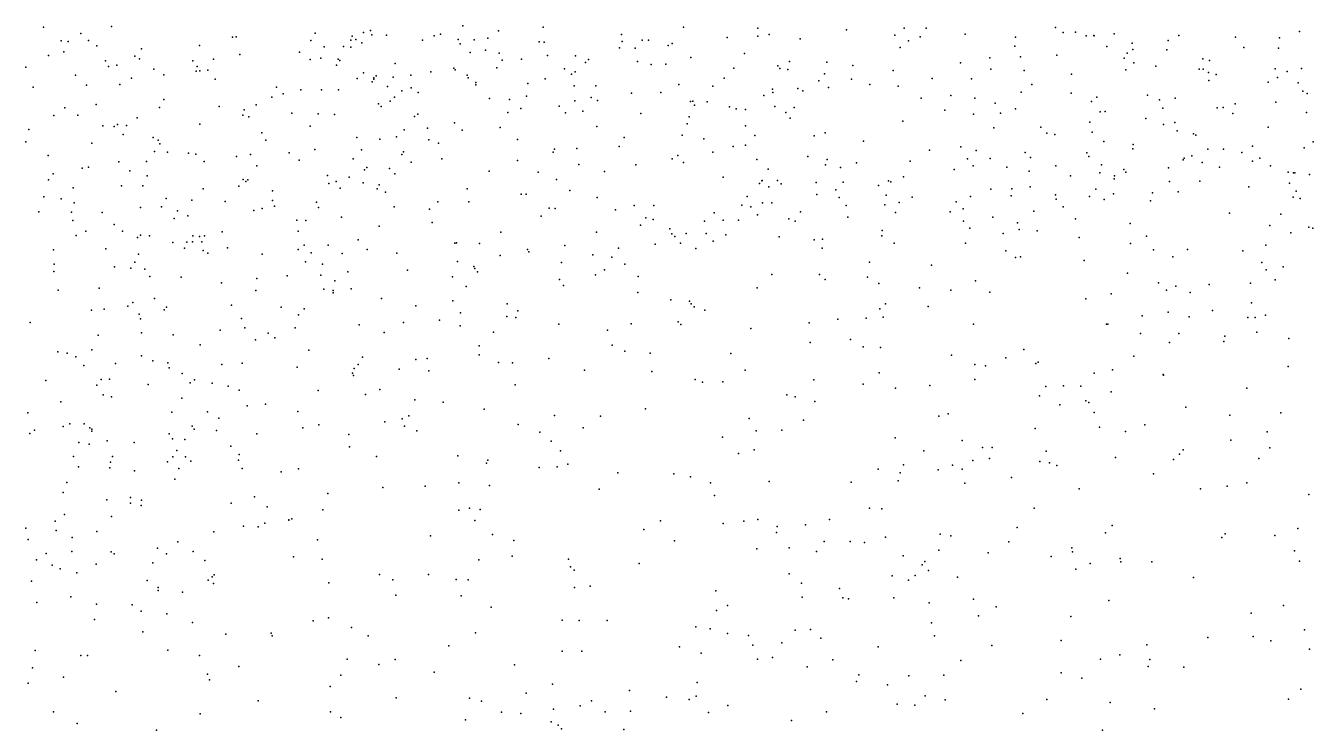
# Model space of a CAD drawing. Header units: metres. Extents: x -25 to 25, y -27.8 to 27.8.
# Drawn here: x -9.482 to -7.935, y 2.558 to 3.405 of the extents above; entities that cross this region are included whole.
import ezdxf

# ---------------------------------------------------------------- set-up
doc = ezdxf.new("R2010")
doc.units = ezdxf.units.M

msp = doc.modelspace()

# ---------------------------------------------------------------- linework, layer by layer
for p in [(-9.4606, 3.4031, 23.7168), (-9.3791, 3.4039, 4.9749), (-8.9568, 3.405, -1.6553), (-8.8606, 3.4034, -13.6619), (-8.6917, 3.4033, 24.1844), (-9.4159, 3.3957, -6.5265), (-9.2337, 3.3912, 18.7628), (-9.2292, 3.3916, -11.3341), (-9.1345, 3.396, 18.9682), (-9.0914, 3.3878, 18.494), (-9.09, 3.3923, 19.0551), (-9.0856, 3.3883, 25.381), (-9.0764, 3.397, 23.4025), (-9.068, 3.3993, 18.673), (-9.0665, 3.3941, 19.4091), (-9.0488, 3.3937, 19.2434), (-9.0053, 3.3877, 20.528), (-8.9913, 3.393, 19.8729), (-8.9839, 3.395, 18.4678), (-8.9625, 3.3886, 20.3245), (-8.9433, 3.3881, 24.8921), (-8.927, 3.39, -6.3527), (-8.9141, 3.399, 25.8123), (-8.7662, 3.3943, -21.3447), (-8.7416, 3.3877, 24.4065), (-8.734, 3.3876, 24.1042), (-8.6394, 3.391, 26.2977), (-8.6027, 3.402, 25.3763), (-8.6026, 3.3925, -21.5942), (-8.5891, 3.3945, 24.0958), (-8.5517, 3.3891, -1.5168), (-8.496, 3.4, 16.9832), (-8.438, 3.3936, 19.8311), (-8.4266, 3.4021, -1.4266), (-8.4074, 3.3917, 24.0685), (-8.4003, 3.4022, -12.5506), (-8.3533, 3.3949, 17.0969), (-8.293, 3.3912, 9.5689), (-8.2451, 3.4028, 23.4973), (-8.2356, 3.3969, 17.0983), (-8.2209, 3.3971, 13.8632), (-8.2081, 3.393, 26.3875), (-8.1988, 3.3933, -20.6615), (-8.1987, 3.3929, -6.2199), (-8.1743, 3.3953, -12.9358), (-8.0968, 3.3932, 18.5918), (-8.0286, 3.3913, -13.1446), (-7.9758, 3.3903, 18.3261), (-7.9517, 3.3982, 23.2311), (-9.4396, 3.387, -5.7446), (-9.4362, 3.3738, 9.2027), (-9.4311, 3.3859, -20.2914), (-9.4068, 3.3872, 23.8328), (-9.3967, 3.3807, 25.9847), (-9.3432, 3.3773, 18.8465), (-9.2732, 3.3812, 23.913), (-9.1533, 3.3731, 19.1949), (-9.1397, 3.3872, 23.9367), (-9.1237, 3.3797, 19.4715), (-9.1003, 3.3802, 16.4307), (-9.0915, 3.3791, 25.526), (-9.0785, 3.3845, -14.7789), (-8.9601, 3.3831, 23.9429), (-8.9483, 3.3729, 23.6241), (-8.9296, 3.3755, -8.3225), (-8.8651, 3.3858, 18.4688), (-8.8591, 3.3851, 25.6731), (-8.7689, 3.3783, 16.6614), (-8.7656, 3.386, 24.5379), (-8.75, 3.378, 21.2132), (-8.7105, 3.3811, 19.8614), (-8.7054, 3.3837, 25.4901), (-8.4314, 3.3787, 26.342), (-8.4217, 3.387, 25.3477), (-8.2937, 3.3803, -8.4945), (-8.1833, 3.3802, 13.5195), (-8.1528, 3.384, -15.7748), (-8.1519, 3.3765, 21.2894), (-8.1114, 3.376, 25.4803), (-8.1096, 3.3873, 19.5797), (-8.0187, 3.379, 16.7867), (-7.977, 3.3781, 25.603), (-9.4546, 3.3694, 18.963), (-9.3861, 3.3629, 19.0357), (-9.3726, 3.3577, 18.6396), (-9.3512, 3.3684, 18.9555), (-9.3454, 3.3653, 18.7563), (-9.2813, 3.3627, 17.3771), (-9.2567, 3.365, 19.0228), (-9.225, 3.3706, -10.6173), (-9.1406, 3.3646, 4.7468), (-9.1276, 3.3659, 19.6299), (-9.1089, 3.3575, 25.1535), (-9.1067, 3.3649, -10.3887), (-9.1047, 3.3633, -6.4081), (-9.0384, 3.3598, 23.9908), (-8.9133, 3.372, 21.0799), (-8.9099, 3.3636, -21.2505), (-8.8865, 3.365, 16.5716), (-8.8551, 3.3691, 25.9147), (-8.8217, 3.369, 24.668), (-8.8095, 3.3607, 24.008), (-8.8061, 3.3643, 26.018), (-8.7471, 3.3622, 26.1444), (-8.7309, 3.3584, 25.6088), (-8.713, 3.359, -1.6133), (-8.6832, 3.367, -6.3409), (-8.6184, 3.3715, 16.9054), (-8.5784, 3.3569, 19.9372), (-8.5644, 3.3619, 18.4657), (-8.5197, 3.3614, 25.4366), (-8.4886, 3.3573, 17.0906), (-8.3592, 3.3605, -10.0583), (-8.3238, 3.3665, 25.4033), (-8.2872, 3.3677, 19.8052), (-8.2432, 3.3698, 18.4362), (-8.1624, 3.3662, 23.9618), (-8.159, 3.372, 18.4053), (-8.1508, 3.3605, 17.112), (-8.0678, 3.3651, 18.3381), (-8.0601, 3.3632, -9.9626), (-9.4819, 3.3551, 18.7537), (-9.4223, 3.3454, -7.7961), (-9.3827, 3.3562, 19.138), (-9.3551, 3.3419, 23.93), (-9.3282, 3.3527, 25.9113), (-9.3163, 3.3462, -11.025), (-9.2773, 3.3504, 19.9244), (-9.2762, 3.3559, 18.5495), (-9.2729, 3.3507, 19.1541), (-9.2634, 3.3517, 25.8402), (-9.0838, 3.3415, 24.9629), (-9.0765, 3.3485, 19.7479), (-9.064, 3.3424, 20.8281), (-9.0612, 3.3446, 18.3661), (-9.0408, 3.343, 16.4845), (-9.0195, 3.3456, 9.3486), (-8.9955, 3.3497, 23.4193), (-8.9678, 3.3539, 24.819), (-8.9661, 3.3519, 20.2379), (-8.9517, 3.3455, 18.3855), (-8.9505, 3.3423, 19.875), (-8.9162, 3.3545, 24.0604), (-8.8349, 3.3532, 24.1543), (-8.8263, 3.3467, 24.3262), (-8.8222, 3.3495, 23.9121), (-8.6429, 3.3418, 25.5389), (-8.6315, 3.354, -17.5175), (-8.5763, 3.3535, 16.9931), (-8.5665, 3.3523, 21.249), (-8.5224, 3.3474, 23.7784), (-8.44, 3.3512, 18.4518), (-8.393, 3.3415, 17.2618), (-8.346, 3.3412, 23.9874), (-8.3228, 3.353, 25.6711), (-8.2826, 3.3512, 17.2465), (-8.2256, 3.3469, -1.2155), (-8.1606, 3.3521, -21.3808), (-8.1245, 3.3563, 9.6285), (-8.0725, 3.3528, 23.3401), (-8.0676, 3.3527, 14.2867), (-8.0611, 3.349, 21.3183), (-8.0518, 3.3463, -6.5162), (-7.9809, 3.3531, 26.1757), (-7.9783, 3.3427, 25.6911), (-7.9665, 3.35, 14.7255), (-7.9495, 3.3537, -7.7453), (-9.473, 3.331, 26.0185), (-9.4093, 3.3336, 19.3426), (-9.3692, 3.3344, 23.4142), (-9.2544, 3.3407, 19.3458), (-9.1808, 3.331, -15.6476), (-9.1516, 3.328, 25.0787), (-9.1266, 3.328, 25.4686), (-9.1065, 3.3281, 24.0548), (-9.0659, 3.3376, 20.7173), (-9.064, 3.3409, 17.5238), (-9.0473, 3.332, 24.8524), (-9.0302, 3.3268, 23.326), (-9.019, 3.3303, 24.1067), (-8.9415, 3.3366, 24.1606), (-8.9414, 3.3338, 23.5078), (-8.8788, 3.3357, 10.1646), (-8.8581, 3.341, -14.4098), (-8.8233, 3.3328, 18.3962), (-8.7973, 3.3329, 17.6817), (-8.6976, 3.3342, -10.1073), (-8.6565, 3.3325, 18.4348), (-8.5848, 3.3286, -21.304), (-8.5544, 3.3294, 26.2708), (-8.5487, 3.3266, 25.5223), (-8.5294, 3.3387, 10.2428), (-8.5178, 3.3309, -22.0704), (-8.4902, 3.3409, 18.5865), (-8.4679, 3.3345, 17.1982), (-8.434, 3.3325, 23.9915), (-8.2733, 3.3345, -22.5356), (-8.0606, 3.339, 16.9684), (-7.9894, 3.3373, 18.2429), (-7.9536, 3.3363, -6.7655), (-7.948, 3.3263, 25.9802), (-9.3977, 3.3105, 10.1042), (-9.3163, 3.3164, 19.478), (-9.1864, 3.3193, 18.5807), (-9.1729, 3.323, -8.0705), (-9.0583, 3.3112, -10.233), (-9.0443, 3.3143, 19.8784), (-9.039, 3.3192, -16.9333), (-9.0106, 3.3249, 20.4377), (-8.925, 3.3176, 24.6026), (-8.901, 3.3162, -10.1297), (-8.8807, 3.3204, 24.3975), (-8.8225, 3.3148, 21.2191), (-8.803, 3.3189, 23.7871), (-8.7951, 3.3152, 19.9924), (-8.7542, 3.3241, 16.7713), (-8.7193, 3.3247, 23.8795), (-8.6835, 3.314, 16.9), (-8.6806, 3.3145, 18.5738), (-8.6635, 3.3134, 21.2454), (-8.5953, 3.3213, -8.4041), (-8.5844, 3.3246, 17.921), (-8.4063, 3.3179, -8.3964), (-8.3708, 3.3212, 26.3206), (-8.342, 3.3179, -20.8416), (-8.3173, 3.3118, 17.3937), (-8.2864, 3.3253, 18.3794), (-8.2262, 3.324, 18.4798), (-8.2017, 3.3138, 25.5408), (-8.1954, 3.319, 17.4024), (-8.1345, 3.3217, 19.7798), (-8.12, 3.3159, 23.8753), (-8.1011, 3.318, 26.2169), (-8.0293, 3.3112, 17.0741), (-7.9801, 3.3131, 25.8329), (-7.9427, 3.3237, 16.5883), (-9.4482, 3.297, 23.951), (-9.4352, 3.3062, 18.5341), (-9.4194, 3.2977, 19.9845), (-9.3216, 3.3066, 16.4089), (-9.2497, 3.3079, -1.5853), (-9.2213, 3.2974, 23.3031), (-9.2196, 3.304, 16.4411), (-9.2139, 3.2957, 25.7414), (-9.2054, 3.31, 18.3545), (-9.1626, 3.2998, 25.3074), (-9.1307, 3.2991, 24.8925), (-9.1113, 3.2985, 18.2893), (-9.055, 3.3079, 20.5366), (-9.0152, 3.296, 21.0433), (-9.011, 3.2989, 16.5513), (-8.9029, 3.3007, 16.6335), (-8.8873, 3.3055, -14.1963), (-8.8413, 3.3084, -17.068), (-8.8336, 3.3003, 16.6934), (-8.813, 3.3022, 24.5091), (-8.7432, 3.2996, 25.8747), (-8.6849, 3.2957, -13.259), (-8.6786, 3.3097, 17.7967), (-8.6368, 3.3074, 23.9201), (-8.6288, 3.3051, 17.0581), (-8.6175, 3.3042, 26.2082), (-8.5822, 3.3079, -17.9785), (-8.5688, 3.3009, -6.4312), (-8.5589, 3.3068, -15.7941), (-8.3779, 3.3034, 18.3762), (-8.3433, 3.2988, -6.4561), (-8.3109, 3.3, -15.799), (-8.2931, 3.305, 26.2864), (-8.1912, 3.3014, 26.2638), (-8.1854, 3.3019, 18.3027), (-8.1162, 3.3058, -12.4874), (-8.0507, 3.3062, 17.2277), (-8.0434, 3.3068, 23.8185), (-8.032, 3.2996, 9.7424), (-7.9433, 3.3006, 18.1098), (-9.4785, 3.2803, -7.3809), (-9.3895, 3.2846, 18.4515), (-9.376, 3.2838, 25.9031), (-9.3719, 3.2862, -11.1915), (-9.3612, 3.2852, 24.0141), (-9.3483, 3.2943, -19.7889), (-9.2729, 3.2868, -20.7919), (-9.1404, 3.2845, -11.7108), (-9.0276, 3.2798, 24.2185), (-8.9994, 3.2819, 24.639), (-8.9669, 3.2882, -15.8292), (-8.9577, 3.2793, 24.4263), (-8.9121, 3.2828, 23.4092), (-8.7959, 3.2838, -8.2752), (-8.6873, 3.2872, 25.7187), (-8.6175, 3.2848, 18.3689), (-8.5637, 3.2941, 25.6042), (-8.4283, 3.2902, 20.2054), (-8.3191, 3.2825, 26.7185), (-8.2625, 3.283, 20.1214), (-8.2038, 3.2892, 23.8852), (-8.1365, 3.2935, 13.7705), (-8.1151, 3.2862, 18.2334), (-8.1017, 3.2886, -1.0904), (-7.9896, 3.2831, 16.9948), (-9.4821, 3.2655, -6.9794), (-9.4027, 3.264, 16.4174), (-9.3651, 3.2744, -19.9639), (-9.3292, 3.2706, -10.5253), (-9.3229, 3.2673, 19.5468), (-9.1985, 3.2762, 25.6473), (-9.1935, 3.2673, 18.2556), (-9.0842, 3.2705, 20.6066), (-9.0568, 3.2686, -11.8647), (-9.0367, 3.2713, 19.9912), (-8.998, 3.268, -21.161), (-8.9863, 3.2639, 23.2871), (-8.8913, 3.2684, 18.2716), (-8.7631, 3.2708, 18.3137), (-8.6934, 3.2736, 25.807), (-8.6673, 3.269, -12.508), (-8.6063, 3.2731, -18.2248), (-8.5347, 3.2726, 17.2961), (-8.5218, 3.2763, 21.2633), (-8.4757, 3.2663, 17.3991), (-8.2555, 3.2759, 25.5979), (-8.2458, 3.2744, 17.5043), (-8.2009, 3.277, -8.1093), (-8.1868, 3.2658, 21.293), (-8.0989, 3.2785, 14.0836), (-8.079, 3.275, 25.7306), (-8.0765, 3.2734, 26.0799), (-7.9353, 3.2656, 22.4783), (-9.4551, 3.249, -7.1618), (-9.3275, 3.2538, -20.5589), (-9.321, 3.2631, 18.3315), (-9.3119, 3.2531, 25.7987), (-9.2866, 3.2517, 17.5612), (-9.2777, 3.2506, -10.3697), (-9.2119, 3.2503, 25.2513), (-9.1655, 3.2524, 16.4993), (-9.1347, 3.2564, 24.7969), (-9.0786, 3.256, 20.9597), (-9.0304, 3.2502, 20.3424), (-9.0283, 3.2534, 18.1807), (-8.8486, 3.2531, 23.4726), (-8.8469, 3.2565, -12.2473), (-8.8202, 3.2576, -15.8774), (-8.7692, 3.2599, -17.7154), (-8.6987, 3.2489, 17.0304), (-8.6566, 3.2532, 23.8102), (-8.6323, 3.2599, 26.0925), (-8.6174, 3.2614, 17.187), (-8.3964, 3.2554, 21.2729), (-8.3588, 3.2593, 17.4995), (-8.3401, 3.255, -8.1921), (-8.2815, 3.2525, -18.0641), (-8.2072, 3.2523, -9.9624), (-8.1521, 3.2569, 17.5343), (-8.1517, 3.2621, 26.1743), (-8.0813, 3.2487, 13.2425), (-8.0619, 3.2566, 13.54), (-8.043, 3.2566, 18.0861), (-8.0212, 3.2527, 12.9071), (-8.0082, 3.2603, 17.3997), (-7.9463, 3.2581, 16.6927), (-9.4144, 3.2338, 18.4858), (-9.4069, 3.2352, 18.3607), (-9.3703, 3.2413, -20.1599), (-9.337, 3.2419, -11.5374), (-9.2678, 3.2419, 19.6261), (-9.2288, 3.2479, 25.0001), (-9.2043, 3.2368, 20.0223), (-9.1538, 3.2436, 19.8049), (-9.0889, 3.245, 19.908), (-9.0722, 3.2347, 24.3443), (-9.045, 3.2334, 24.4854), (-9.0192, 3.2412, 20.1524), (-8.9824, 3.2451, 20.0782), (-8.8913, 3.2429, 21.2069), (-8.8178, 3.2384, 9.3977), (-8.7491, 3.238, 23.6152), (-8.7056, 3.245, 23.7083), (-8.6918, 3.2405, 20.2851), (-8.6036, 3.2444, 25.7195), (-8.5424, 3.248, 26.1589), (-8.5211, 3.2378, 24.9619), (-8.5192, 3.2444, 18.3031), (-8.5031, 3.2345, 20.3696), (-8.4842, 3.2404, 25.6687), (-8.4196, 3.2424, 26.208), (-8.3505, 3.245, -21.4309), (-8.344, 3.2367, 10.2168), (-8.3236, 3.2453, 25.1117), (-8.3034, 3.2352, 17.5829), (-8.275, 3.2466, -6.6072), (-8.2446, 3.2365, 18.2264), (-8.205, 3.2477, -7.9505), (-8.1896, 3.2378, -15.8791), (-8.1091, 3.2344, 25.8865), (-8.0917, 3.2437, 17.6862), (-8.0905, 3.2457, -7.5576), (-8.0689, 3.2405, -17.9831), (-8.0478, 3.2351, 23.7188), (-8.0083, 3.2422, 17.9408), (-7.9996, 3.2458, 21.3542), (-7.9866, 3.2368, 17.7767), (-9.4548, 3.2197, 25.9138), (-9.449, 3.2269, 19.5419), (-9.3572, 3.2306, 24.1068), (-9.3364, 3.2248, -15.7603), (-9.2208, 3.2201, 25.5393), (-9.2178, 3.2179, 19.7385), (-9.2154, 3.2197, -15.8937), (-9.1196, 3.2251, 20.7211), (-9.1091, 3.2177, 24.5472), (-9.0935, 3.223, 23.2517), (-9.0751, 3.2318, 9.2322), (-9.0386, 3.227, 17.6605), (-8.9252, 3.2302, -14.6773), (-8.8663, 3.2289, 16.7494), (-8.8445, 3.2202, 20.2133), (-8.7869, 3.2299, 21.2556), (-8.6443, 3.2232, 18.2712), (-8.5979, 3.2186, -21.4068), (-8.5975, 3.219, 25.9945), (-8.5903, 3.2328, -8.2018), (-8.5789, 3.2191, 25.8312), (-8.4454, 3.2186, 26.6267), (-8.4429, 3.2176, 17.5489), (-8.4277, 3.2235, 25.8585), (-8.3668, 3.2321, 23.8445), (-8.2765, 3.2302, 25.6789), (-8.227, 3.2245, 17.6726), (-8.1915, 3.2281, -7.7609), (-8.1746, 3.2212, 25.7403), (-8.1741, 3.2246, 23.4488), (-8.1629, 3.2322, 18.1386), (-8.1606, 3.2291, 23.7819), (-8.1079, 3.218, 26.9189), (-8.0715, 3.2184, 20.0232), (-7.9655, 3.2292, 21.9729), (-7.9589, 3.2283, -15.9962), (-7.9574, 3.2284, 17.1437), (-7.9397, 3.2264, 17.3489), (-9.4251, 3.2103, -10.7536), (-9.3672, 3.2125, 18.2379), (-9.3416, 3.2124, -20.3935), (-9.2691, 3.2091, 24.1948), (-9.226, 3.212, 25.447), (-9.1856, 3.2066, 24.2852), (-9.1179, 3.2155, -6.5973), (-9.1045, 3.2097, 18.0622), (-9.0766, 3.2163, 20.4493), (-9.06, 3.2088, 20.0669), (-9.0575, 3.214, 10.0743), (-9.0497, 3.2051, 20.225), (-8.9517, 3.2088, -10.0055), (-8.887, 3.2027, -17.2579), (-8.8808, 3.2024, 17.7386), (-8.8285, 3.2069, 10.069), (-8.6004, 3.2156, -9.9825), (-8.5894, 3.2114, 10.1268), (-8.5746, 3.2152, 17.4114), (-8.5324, 3.2166, 26.2812), (-8.5316, 3.202, 17.5385), (-8.5087, 3.2078, 26.0483), (-8.5001, 3.2169, 23.8128), (-8.4575, 3.2131, 18.2527), (-8.3228, 3.2085, 26.12), (-8.2973, 3.2089, 20.3406), (-8.2752, 3.2114, 21.2943), (-8.1967, 3.2086, 26.0635), (-8.1751, 3.2029, 18.0326), (-8.1285, 3.204, -7.3929), (-8.0976, 3.2054, -12.7053), (-8.0126, 3.2113, 22.143), (-7.9637, 3.2158, 22.6509), (-7.9557, 3.2062, 23.6316), (-9.4605, 3.1992, -1.4413), (-9.4396, 3.197, -11.3826), (-9.4241, 3.1921, -15.0819), (-9.3443, 3.1865, 23.3575), (-9.3189, 3.1874, 25.7352), (-9.3133, 3.1973, 18.1104), (-9.2826, 3.1954, 25.6585), (-9.2427, 3.1937, 24.8098), (-9.1858, 3.195, -17.0409), (-9.1831, 3.1882, 24.5192), (-9.1328, 3.1931, 16.5597), (-9.1304, 3.1867, -7.9169), (-9.0395, 3.1874, 17.9959), (-8.9872, 3.1935, 21.1409), (-8.9499, 3.1932, 18.0574), (-8.7955, 3.1984, 16.9046), (-8.7511, 3.1888, 23.4374), (-8.7276, 3.1891, 17.1286), (-8.6217, 3.1895, -15.9175), (-8.6153, 3.1998, 18.3956), (-8.6108, 3.1874, -1.4978), (-8.5969, 3.192, 21.2861), (-8.5856, 3.1923, 23.705), (-8.5048, 3.1987, -6.6274), (-8.4963, 3.1888, 26.0505), (-8.4499, 3.1897, -8.0196), (-8.4485, 3.2012, 18.2358), (-8.4329, 3.1926, 25.7532), (-8.4173, 3.199, 26.1099), (-8.3642, 3.1935, 18.1723), (-8.3469, 3.1996, -18.283), (-8.2983, 3.2007, 25.617), (-8.245, 3.2018, 18.0885), (-8.2441, 3.1966, 25.8055), (-8.2357, 3.1874, -12.9954), (-8.2041, 3.1999, 17.7812), (-8.1864, 3.1962, 17.918), (-8.1307, 3.1944, -7.0886), (-7.9595, 3.199, 21.8164), (-7.9511, 3.1972, 17.0117), (-9.4665, 3.1814, -10.9624), (-9.4271, 3.181, -15.8985), (-9.3904, 3.1805, 16.4619), (-9.3038, 3.1735, 4.833), (-9.2998, 3.1827, -16.0198), (-9.2873, 3.1767, 25.0138), (-9.208, 3.183, 18.0164), (-9.1982, 3.1855, 24.6272), (-9.1563, 3.1715, -16.0782), (-9.1029, 3.1748, 20.0006), (-8.997, 3.1844, 18.5072), (-8.863, 3.176, -16.0079), (-8.8534, 3.1859, 23.3153), (-8.8459, 3.1854, -8.0459), (-8.7734, 3.1836, 24.3581), (-8.7372, 3.1741, 18.1053), (-8.7284, 3.1721, 17.3086), (-8.655, 3.1801, 20.423), (-8.6444, 3.1715, 17.5837), (-8.6257, 3.1713, -8.0225), (-8.6031, 3.1776, -21.9315), (-8.5655, 3.173, 18.1492), (-8.5515, 3.1814, 26.4319), (-8.4944, 3.175, 23.6994), (-8.4371, 3.1805, 25.866), (-8.3715, 3.1812, -6.7569), (-8.3559, 3.1848, 25.8122), (-8.3203, 3.175, 17.8737), (-8.2711, 3.1821, 25.8995), (-8.221, 3.1728, -12.8903), (-8.0358, 3.1799, -9.9052), (-7.9744, 3.1787, 10.122), (-9.4254, 3.1709, 18.1156), (-9.4098, 3.1581, 19.6471), (-9.3758, 3.1662, -19.6091), (-9.366, 3.1583, 24.2454), (-9.246, 3.1573, 24.4544), (-9.155, 3.1581, 20.8224), (-9.1457, 3.1708, 17.9612), (-9.0577, 3.1643, 17.9133), (-8.9939, 3.1686, -18.1792), (-8.9113, 3.1571, -21.2328), (-8.7963, 3.157, 17.9678), (-8.7436, 3.1653, 17.8333), (-8.7082, 3.161, -6.6614), (-8.6667, 3.1703, 23.5433), (-8.5576, 3.1702, 17.6641), (-8.4532, 3.159, 17.8196), (-8.3555, 3.17, 25.9391), (-8.348, 3.1617, 23.6724), (-8.3078, 3.1555, -6.9406), (-8.2906, 3.1683, 23.5777), (-8.2888, 3.1601, -7.5831), (-8.2669, 3.1584, 23.65), (-8.1551, 3.1673, 23.6461), (-7.9875, 3.1649, -17.0746), (-7.9621, 3.1563, 22.9812), (-7.9405, 3.1628, 23.5515), (-7.936, 3.1617, 19.9376), (-9.4216, 3.1531, 18.0304), (-9.3477, 3.1505, 17.6911), (-9.3441, 3.1532, -16.1682), (-9.3336, 3.1527, 24.3237), (-9.3053, 3.1444, 25.5806), (-9.2887, 3.1447, 19.755), (-9.2816, 3.1454, 25.4863), (-9.2814, 3.1524, 10.0419), (-9.2735, 3.1517, 24.6747), (-9.2704, 3.1452, 4.5656), (-9.2673, 3.1525, 24.5783), (-9.1476, 3.1413, 17.8667), (-9.1188, 3.1411, -1.579), (-9.0828, 3.1478, 20.1369), (-8.9665, 3.1437, -7.9101), (-8.9645, 3.1439, 16.7415), (-8.937, 3.1431, 17.857), (-8.8345, 3.1409, 18.4185), (-8.726, 3.1425, 17.7435), (-8.7058, 3.1549, 24.1698), (-8.7021, 3.1517, -18.4673), (-8.6954, 3.1437, 17.9213), (-8.6887, 3.1552, 17.5071), (-8.6648, 3.1553, 18.0458), (-8.6562, 3.1461, 23.4498), (-8.641, 3.1538, 17.7186), (-8.577, 3.1512, 17.7992), (-8.5349, 3.1477, 23.5961), (-8.5249, 3.1484, 9.4357), (-8.4536, 3.1525, 17.9254), (-8.4388, 3.1436, -9.9091), (-8.3529, 3.1435, 21.3041), (-8.2165, 3.1506, 21.314), (-8.155, 3.1434, 20.3193), (-8.1357, 3.152, -21.4265), (-7.9921, 3.1414, 13.6741), (-9.4486, 3.1355, 24.2448), (-9.386, 3.1369, -11.6398), (-9.3467, 3.1305, 25.6596), (-9.2914, 3.1377, 25.3742), (-9.2688, 3.135, -7.3035), (-9.2635, 3.1317, 17.8934), (-9.2396, 3.138, 19.8236), (-9.1979, 3.1306, 9.1324), (-9.155, 3.136, 23.2404), (-9.1393, 3.1322, 20.5679), (-9.1021, 3.1312, -7.7705), (-9.0718, 3.1362, 21.0814), (-9.0363, 3.1316, 16.6787), (-8.9121, 3.129, 16.8385), (-8.8791, 3.1361, 9.2894), (-8.8776, 3.1333, 17.7008), (-8.8009, 3.1295, 17.2658), (-8.7779, 3.1267, 17.454), (-8.7699, 3.1378, 23.3093), (-8.6769, 3.1371, 23.3672), (-8.5252, 3.1377, -7.8208), (-8.3046, 3.1343, -7.1123), (-8.2932, 3.1266, 23.5744), (-8.287, 3.1273, -15.999), (-8.1272, 3.1358, -22.6906), (-8.1038, 3.1273, 21.3493), (-8.0865, 3.1361, 23.5333), (-8.0197, 3.1344, 23.2253), (-9.4482, 3.1095, 24.3449), (-9.4481, 3.1184, 16.484), (-9.3755, 3.1151, 24.422), (-9.3557, 3.1138, 16.5179), (-9.3512, 3.1209, 17.9055), (-9.3389, 3.1124, 24.8579), (-9.1461, 3.1213, 16.6142), (-9.1256, 3.1183, 20.4677), (-9.0953, 3.1093, -11.9522), (-9.0235, 3.1113, 17.7141), (-8.9633, 3.1215, 21.2121), (-8.9439, 3.1156, -1.5826), (-8.9425, 3.1132, 17.641), (-8.9395, 3.1094, -17.5272), (-8.8384, 3.1206, 17.0222), (-8.7867, 3.1115, 21.2947), (-8.7622, 3.1186, -13.4905), (-8.4685, 3.1207, -22.2599), (-8.3938, 3.1171, -20.9513), (-8.2104, 3.123, 23.553), (-7.997, 3.1203, 14.2412), (-7.9918, 3.1117, 23.4418), (-7.9714, 3.1154, 13.313), (-9.3332, 3.1036, -10.1353), (-9.2953, 3.1028, 23.3063), (-9.2468, 3.0962, -20.7008), (-9.2044, 3.1012, 17.7619), (-9.1679, 3.1043, -7.5535), (-9.1274, 3.1054, 21.0115), (-9.1107, 3.0984, 17.7356), (-8.9694, 3.1031, -6.819), (-8.8407, 3.1002, 17.111), (-8.7978, 3.1058, -7.8507), (-8.7464, 3.1035, 24.5245), (-8.5857, 3.1061, 23.9819), (-8.5285, 3.106, 23.4155), (-8.5216, 3.1, 26.7475), (-8.4709, 3.1027, -1.3496), (-8.4574, 3.0951, -7.5793), (-8.3412, 3.0985, 23.4834), (-8.1584, 3.1075, 9.7718), (-8.1211, 3.0962, 21.9518), (-8.0604, 3.094, -18.2897), (-8.0106, 3.0958, 13.8322), (-7.981, 3.0998, 21.3929), (-9.4433, 3.0873, -10.3123), (-9.3937, 3.0898, 19.7545), (-9.2057, 3.0867, 18.4358), (-9.1239, 3.0883, 20.2678), (-9.1129, 3.0841, -16.2442), (-9.1126, 3.0867, 20.2198), (-9.0913, 3.0887, -6.9473), (-8.9528, 3.0918, -14.0975), (-8.8359, 3.0927, 23.2139), (-8.7466, 3.0845, -21.363), (-8.6035, 3.0901, 24.7996), (-8.4085, 3.0899, 23.7526), (-8.3707, 3.0871, -18.5202), (-8.3237, 3.0847, -1.153), (-8.1779, 3.083, 23.4526), (-8.1117, 3.0874, 3.3924), (-8.1002, 3.0919, -16.919), (-8.0831, 3.0844, -1.0242), (-9.4031, 3.0633, 24.5966), (-9.3877, 3.0645, -1.4153), (-9.3593, 3.0679, 25.5494), (-9.3534, 3.0724, 25.0122), (-9.3276, 3.0772, 25.2694), (-9.3158, 3.0634, -16.3678), (-9.3132, 3.0668, -20.2294), (-9.2349, 3.069, 17.7482), (-9.1753, 3.0666, 20.8883), (-9.1478, 3.0647, -18.0642), (-9.0546, 3.0773, 21.1443), (-9.0135, 3.0682, 16.7888), (-8.9689, 3.0743, 20.3574), (-8.9039, 3.0708, 17.4396), (-8.707, 3.0754, 21.3158), (-8.6845, 3.074, 17.9665), (-8.6828, 3.0707, 23.2863), (-8.6792, 3.067, -9.8378), (-8.6664, 3.063, 9.9639), (-8.4559, 3.0649, 20.6417), (-8.4491, 3.0708, 21.3215), (-8.3979, 3.0676, -12.8496), (-8.2086, 3.0769, 25.3151), (-8.0565, 3.0629, 23.383), (-8.0094, 3.0719, -18.7212), (-9.4766, 3.0485, 25.7496), (-9.346, 3.0583, 25.1567), (-9.3442, 3.0528, 25.4539), (-9.2227, 3.0533, 23.2652), (-9.1544, 3.0574, 20.3817), (-9.0283, 3.0483, 23.1886), (-8.985, 3.0513, 17.5596), (-8.9599, 3.0599, 16.8771), (-8.9043, 3.0557, 17.039), (-8.8932, 3.0543, 17.272), (-8.8908, 3.0622, -12.2155), (-8.6982, 3.0491, 24.2915), (-8.5411, 3.0481, 23.3305), (-8.5063, 3.0525, -7.1083), (-8.4726, 3.0535, -7.3849), (-8.4521, 3.0546, 26.8921), (-8.1407, 3.0562, -16.1911), (-8.1097, 3.0607, 22.4034), (-8.0843, 3.055, 3.8322), (-8.0138, 3.0544, 23.0911), (-8.0052, 3.0542, -20.6276), (-7.9928, 3.057, 20.2347), (-9.3952, 3.0332, 19.8313), (-9.3432, 3.0358, 16.5658), (-9.3051, 3.0337, -19.898), (-9.2485, 3.039, 19.9544), (-9.2187, 3.042, 20.7104), (-9.1907, 3.0355, 20.4678), (-9.1585, 3.0418, -9.9091), (-9.0814, 3.0456, 16.7361), (-9.0516, 3.0364, -7.3343), (-8.96, 3.0444, -16.2329), (-8.9203, 3.0366, 18.3203), (-8.8417, 3.0462, -6.958), (-8.783, 3.039, -12.3991), (-8.7548, 3.0468, -16.1331), (-8.6951, 3.0458, -1.4678), (-8.6108, 3.041, 26.0907), (-8.3433, 3.0464, 21.3327), (-8.1836, 3.0462, 3.5834), (-8.1821, 3.0464, 10.0139), (-8.1427, 3.0352, 23.37), (-8.0968, 3.0352, -16.7662), (-8.0416, 3.0318, 21.3961), (-8.0029, 3.0366, 14.1059), (-9.2726, 3.0217, 9.0439), (-9.206, 3.0275, -1.4598), (-9.1828, 3.0298, 20.2812), (-8.9374, 3.0203, -7.1036), (-8.7777, 3.0212, 21.3305), (-8.5397, 3.0245, -21.146), (-8.4912, 3.0278, 24.8885), (-8.4759, 3.0193, 9.9919), (-8.4553, 3.0184, 25.8023), (-8.108, 3.0244, 23.3162), (-8.0427, 3.0255, -16.401), (-7.9645, 3.0292, 13.1222), (-9.4435, 3.0131, 25.6341), (-9.4324, 3.0116, 16.551), (-9.4221, 3.0071, 23.4036), (-9.4026, 3.0157, 24.6833), (-9.3429, 3.0081, 23.3372), (-9.3293, 3.0022, 19.9239), (-9.1421, 3.015, 23.2308), (-9.0777, 3.0067, 18.3226), (-9.0136, 3.0039, -9.8202), (-8.9997, 3.0052, -12.1009), (-8.9375, 3.0093, 17.1706), (-8.8535, 3.005, 9.1737), (-8.7624, 3.0137, -7.5429), (-8.7319, 3.0115, -7.1146), (-8.635, 3.0111, -12.5939), (-8.3701, 3.009, 25.0227), (-8.3048, 3.0057, 26.9852), (-8.2829, 3.0161, -12.9945), (-8.2657, 3.0008, -13.1057), (-8.151, 3.0077, 21.3705), (-9.4124, 2.9966, 25.5191), (-9.3742, 2.999, 25.3593), (-9.3113, 2.9998, 18.3385), (-9.3098, 2.9938, 17.6864), (-9.294, 2.9872, 20.0042), (-9.2467, 2.9978, 20.7932), (-9.2222, 2.9993, -11.9111), (-9.1562, 2.9947, 21.0232), (-9.0895, 2.9874, -21.0544), (-9.0874, 2.9931, 16.8097), (-9.0826, 2.9978, 17.5585), (-9.0336, 2.9924, 16.8762), (-8.9978, 2.9904, 17.4194), (-8.914, 3.0004, 9.8928), (-8.8975, 2.9999, -7.3623), (-8.8107, 2.991, 20.5688), (-8.7301, 2.9895, 26.1778), (-8.6178, 2.9911, 24.6804), (-8.4568, 2.9879, 23.8978), (-8.3418, 2.9978, -16.234), (-8.3292, 2.9964, 23.3432), (-8.2685, 2.9991, -17.1866), (-8.1985, 2.9875, 21.7163), (-8.1765, 2.9915, 23.4641), (-8.1157, 2.9858, 20.626), (-7.9653, 2.9956, 21.4348), (-9.4579, 2.9785, 24.5948), (-9.3968, 2.9731, 24.8174), (-9.3913, 2.9799, 24.9093), (-9.3816, 2.9801, 9.9), (-9.3351, 2.9737, -19.5233), (-9.2847, 2.976, -20.5164), (-9.2795, 2.9796, 4.7033), (-9.258, 2.9756, 20.0992), (-9.2389, 2.9719, -14.9967), (-9.0885, 2.9845, -17.2368), (-8.8943, 2.9734, 21.3034), (-8.6779, 2.9797, -21.6798), (-8.6692, 2.9767, 21.3599), (-8.6447, 2.9769, 26.8971), (-8.5354, 2.9795, -16.2335), (-8.4762, 2.9741, 23.2983), (-8.3961, 2.9726, -9.8431), (-8.3419, 2.9799, 9.5604), (-8.2565, 2.9714, 23.617), (-8.2354, 2.9723, 21.365), (-8.2146, 2.9718, 22.2599), (-8.1151, 2.9852, -17.3666), (-9.3889, 2.9615, 25.2536), (-9.3791, 2.959, 25.1614), (-9.2947, 2.9576, -20.3515), (-9.2256, 2.9671, 17.6087), (-9.1308, 2.9665, 8.9802), (-9.0739, 2.9617, 17.4597), (-9.0567, 2.9677, 21.1925), (-9.0148, 2.9553, 17.0397), (-8.5679, 2.9616, -9.7866), (-8.5576, 2.959, 25.9018), (-8.4373, 2.9696, 21.3584), (-8.2641, 2.9603, 9.7412), (-8.1779, 2.9649, -18.7931), (-8.0149, 2.9695, 23.2987), (-9.4796, 2.9399, 17.7022), (-9.4398, 2.9531, 17.9761), (-9.3065, 2.9407, 17.6152), (-9.2637, 2.941, 20.4733), (-9.2159, 2.9481, 9.8752), (-9.1942, 2.9504, 16.7581), (-9.1554, 2.9415, 20.3955), (-8.9805, 2.9525, 20.499), (-8.9313, 2.9442, 9.0474), (-8.7374, 2.9447, -9.747), (-8.5341, 2.9533, 21.3683), (-8.2397, 2.9493, 3.8909), (-8.2084, 2.9542, 3.3568), (-8.2049, 2.9523, 4.1952), (-8.1987, 2.9401, 20.791), (-8.0883, 2.9466, 22.7538), (-7.9741, 2.9397, 3.194), (-9.4293, 2.9265, -10.022), (-9.4118, 2.9267, 4.8247), (-9.2822, 2.9237, 20.7421), (-9.25, 2.9333, -20.7157), (-9.1301, 2.9252, 17.9968), (-9.0507, 2.9289, -1.4329), (-9.0297, 2.9326, 17.2047), (-9.027, 2.9238, -16.4072), (-9.022, 2.9361, 23.1898), (-8.8906, 2.9256, -14.4446), (-8.8469, 2.9365, -13.6317), (-8.7917, 2.9359, 23.1854), (-8.613, 2.9329, 9.2543), (-8.5476, 2.9311, -16.4397), (-8.385, 2.9358, -16.6833), (-8.3741, 2.9385, 9.8699), (-8.1377, 2.9255, 21.415), (-8.0357, 2.9369, 22.947), (-9.4771, 2.9149, 16.5918), (-9.4716, 2.919, 24.66), (-9.437, 2.9234, 23.4069), (-9.405, 2.9218, 25.0025), (-9.4029, 2.9176, -11.8252), (-9.4026, 2.9203, 17.6411), (-9.3097, 2.9146, 20.174), (-9.3057, 2.9084, 18.1416), (-9.2796, 2.92, 4.5145), (-9.2531, 2.9186, 20.8699), (-9.2045, 2.9145, 23.2488), (-9.1494, 2.9216, 17.4455), (-9.0941, 2.9136, 17.3686), (-9.0121, 2.918, 18.1012), (-8.8646, 2.9164, 26.2942), (-8.8126, 2.9217, -21.3501), (-8.6452, 2.9105, 9.8405), (-8.6046, 2.918, -22.2076), (-8.5738, 2.9188, 24.1924), (-8.4377, 2.9097, -18.72), (-8.2694, 2.9208, 25.1191), (-8.1922, 2.9224, 22.5383), (-8.1609, 2.9172, 23.2891), (-7.9907, 2.9168, -17.4396), (-9.4184, 2.9041, 20.3141), (-9.4061, 2.9021, 25.0887), (-9.3841, 2.9062, -1.3183), (-9.3518, 2.9042, -17.204), (-9.3007, 2.8946, 23.2938), (-9.2909, 2.9077, 20.6183), (-9.2357, 2.8997, -18.3321), (-9.0932, 2.8991, 17.0255), (-8.8508, 2.9057, -16.4222), (-8.8396, 2.8941, 21.3673), (-8.6068, 2.8953, 24.4713), (-8.4031, 2.8941, -16.9019), (-8.3569, 2.9064, 3.5685), (-8.3328, 2.8983, 3.7647), (-8.3209, 2.8983, 22.1363), (-8.2563, 2.8939, 21.5492), (-8.0917, 2.8955, 20.9203), (-8.0344, 2.9068, 21.2151), (-7.9876, 2.8977, 23.2366), (-9.4246, 2.8874, 25.2008), (-9.3803, 2.8803, 20.132), (-9.3779, 2.8873, 23.3512), (-9.3118, 2.8808, 20.5087), (-9.3055, 2.8868, 20.42), (-9.2901, 2.8871, -18.0126), (-9.2839, 2.8818, -19.7999), (-9.2264, 2.883, 16.8328), (-9.2256, 2.8899, 17.4626), (-9.0608, 2.8873, 21.2224), (-8.9629, 2.8881, -9.7269), (-8.9286, 2.8793, 20.6281), (-8.9269, 2.883, 26.5134), (-8.8307, 2.878, -12.3584), (-8.6257, 2.8909, -21.4414), (-8.4275, 2.8771, -12.8479), (-8.3441, 2.8824, 3.9901), (-8.3242, 2.8849, 21.3918), (-8.2637, 2.8812, 25.3016), (-8.252, 2.8797, -0.9381), (-8.1727, 2.8861, -18.9956), (-8.1032, 2.8838, 21.4242), (-8.0958, 2.89, 4.3061), (-8.0006, 2.8849, -21.4066), (-9.4188, 2.875, 16.6631), (-9.3811, 2.8738, 17.569), (-9.3515, 2.8701, 16.7174), (-9.2981, 2.873, -20.1214), (-9.2222, 2.8728, -20.8574), (-9.1751, 2.8687, 17.3718), (-9.1545, 2.8724, 16.9382), (-8.8652, 2.8741, 23.1704), (-8.8438, 2.8748, 26.8503), (-8.7708, 2.8678, -1.3268), (-8.7035, 2.8663, 20.8042), (-8.6833, 2.8627, 23.1889), (-8.458, 2.8722, -1.0487), (-8.4315, 2.8676, 23.2448), (-8.3859, 2.8711, -21.4727), (-8.3688, 2.8769, -17.1898), (-8.3569, 2.8722, 20.9878), (-8.298, 2.8621, 23.7234), (-8.2432, 2.8763, 23.2654), (-8.1273, 2.8666, 23.3127), (-9.4328, 2.8561, 9.7027), (-9.3028, 2.8601, 17.4864), (-9.053, 2.8502, 23.1956), (-9.0024, 2.8515, 21.2782), (-8.9618, 2.8557, -14.0663), (-8.9249, 2.8523, 21.328), (-8.7932, 2.8482, 9.079), (-8.6596, 2.8558, -16.5513), (-8.5891, 2.8572, -1.1611), (-8.4904, 2.8565, 21.4036), (-8.4339, 2.8579, 23.9907), (-8.3537, 2.8551, 21.7455), (-8.2167, 2.8486, 21.4066), (-8.0708, 2.8484, -0.9667), (-8.0389, 2.8518, -13.285), (-8.0151, 2.8558, -19.3025), (-9.4371, 2.844, 24.9474), (-9.3847, 2.8351, 20.3028), (-9.3564, 2.8314, 20.5868), (-9.3561, 2.8379, 8.9317), (-9.3432, 2.8349, 20.7108), (-9.2354, 2.8313, 16.9008), (-9.2072, 2.839, -17.6639), (-9.1191, 2.843, 21.1581), (-8.6548, 2.8406, 27.0462), (-7.9408, 2.8416, 27.1169), (-9.4354, 2.8178, 20.212), (-9.3792, 2.8152, 17.4836), (-9.3435, 2.8284, 20.515), (-9.192, 2.827, 17.0277), (-9.1253, 2.8234, -9.7378), (-8.9618, 2.8229, 8.9388), (-8.9488, 2.8254, 26.7031), (-8.9361, 2.8235, 9.7368), (-8.4685, 2.8251, 24.7404), (-8.4535, 2.8243, 4.2445), (-8.2706, 2.8253, -9.8442), (-9.482, 2.8013, 25.2972), (-9.4469, 2.8094, 25.123), (-9.2203, 2.8036, -1.2612), (-9.203, 2.8027, 21.0616), (-9.195, 2.8071, 17.1273), (-9.1662, 2.8111, -16.5345), (-9.1661, 2.8108, 9.7095), (-9.1626, 2.8125, 23.2343), (-8.9425, 2.8103, -14.8274), (-8.7194, 2.8099, -12.4961), (-8.6444, 2.8068, -21.3691), (-8.6193, 2.8095, 20.9606), (-8.6026, 2.8117, -13.3869), (-8.5795, 2.8033, 23.1902), (-8.5455, 2.805, -22.3907), (-8.5163, 2.8114, 25.7037), (-8.2909, 2.8019, -13.1987), (-8.1767, 2.8045, -17.5369), (-7.9538, 2.8008, 21.477), (-9.4793, 2.7877, 23.4138), (-9.4455, 2.7982, 16.7164), (-9.4262, 2.7898, -19.352), (-9.3969, 2.7972, 23.35), (-9.2995, 2.7847, 20.9271), (-9.256, 2.7966, 17.328), (-9.1316, 2.787, -18.5619), (-8.996, 2.7918, 26.3523), (-8.9215, 2.7935, 26.1313), (-8.8957, 2.7862, -13.8187), (-8.7397, 2.7995, 23.179), (-8.7026, 2.7861, 21.4248), (-8.5801, 2.7961, 21.4297), (-8.5227, 2.7852, 21.095), (-8.4915, 2.7853, 24.558), (-8.449, 2.7902, 21.9546), (-8.3835, 2.794, 3.3501), (-8.3706, 2.7921, 21.287), (-8.3012, 2.7849, 21.4245), (-8.185, 2.7957, -13.1189), (-8.0451, 2.79, -22.781), (-8.0411, 2.7945, 3.2018), (-7.9816, 2.7925, 23.1922), (-9.4574, 2.7706, 20.3022), (-9.4269, 2.7732, -15.3455), (-9.3795, 2.7728, -11.8989), (-9.3757, 2.7705, -16.6155), (-9.3238, 2.7773, 9.6175), (-9.3129, 2.7702, 16.9119), (-9.2808, 2.7733, -19.6346), (-8.6037, 2.7765, -16.7568), (-8.5651, 2.7775, -12.6889), (-8.5321, 2.7733, 3.6271), (-8.4743, 2.7838, 9.7161), (-8.385, 2.7748, 9.5728), (-8.326, 2.7717, 23.2294), (-8.2253, 2.7777, 4.4168), (-8.2245, 2.7728, 23.237), (-7.9577, 2.7739, 13.9842), (-9.4691, 2.7633, 24.9487), (-9.4502, 2.7567, 20.4126), (-9.3975, 2.758, 16.8474), (-9.3295, 2.7596, 17.3523), (-9.2671, 2.7625, 17.0783), (-9.1606, 2.7666, 21.1375), (-9.1259, 2.764, -21.0816), (-8.9376, 2.7631, -16.5581), (-8.8978, 2.7676, 21.3759), (-8.83, 2.7639, 20.8522), (-8.8277, 2.7547, -14.5928), (-8.7451, 2.7586, 25.8759), (-8.4279, 2.768, 23.2184), (-8.405, 2.757, 21.4566), (-8.402, 2.7611, 25.4637), (-8.2502, 2.7673, 22.6126), (-8.2035, 2.7586, 21.4334), (-8.1671, 2.7646, 22.8058), (-8.1665, 2.7606, -20.8283), (-8.1294, 2.7608, 27.1728), (-7.9518, 2.7616, 4.4539), (-9.4407, 2.7525, 17.4391), (-9.4208, 2.7474, 20.6735), (-9.3361, 2.7384, 17.266), (-9.2631, 2.7385, 21.0335), (-9.2581, 2.7426, 23.2533), (-9.2557, 2.7451, -15.1578), (-9.057, 2.7454, 21.2824), (-9.0409, 2.7389, -1.1726), (-8.9984, 2.7454, 20.7764), (-8.9649, 2.7393, -12.2583), (-8.9506, 2.7392, 23.1798), (-8.8232, 2.7509, 23.1658), (-8.5648, 2.7464, 4.0793), (-8.441, 2.7438, 9.293), (-8.4215, 2.7385, 22.3094), (-8.4137, 2.7442, -17.4697), (-8.3974, 2.7505, 24.9481), (-8.3626, 2.7421, -0.8326), (-8.2206, 2.752, 23.547), (-8.0793, 2.7419, 23.2021), (-9.4752, 2.7375, 25.0293), (-9.3232, 2.7298, -20.2608), (-9.3232, 2.7261, -20.462), (-9.2937, 2.7244, 20.7268), (-9.2566, 2.7346, -9.7557), (-9.1179, 2.7355, 23.2211), (-8.8229, 2.7298, 21.4269), (-8.804, 2.7315, -9.6741), (-8.653, 2.726, -0.9259), (-8.55, 2.735, 3.8843), (-8.5046, 2.7286, -17.1061), (-9.4689, 2.7119, 20.5937), (-9.4281, 2.7186, 20.8022), (-9.397, 2.7098, 16.926), (-9.3542, 2.7089, 17.0979), (-9.0375, 2.7206, 23.1965), (-8.9589, 2.72, 26.8842), (-8.6392, 2.7082, 3.7547), (-8.5494, 2.7181, 4.3221), (-8.5004, 2.7176, 21.7444), (-8.4937, 2.7162, 22.1745), (-8.4392, 2.7175, -17.6847), (-8.3966, 2.7113, 21.4417), (-8.3434, 2.7157, -21.4727), (-8.1808, 2.7143, -21.4508), (-7.9711, 2.7084, 23.156), (-9.3994, 2.6916, 17.2126), (-9.3435, 2.7015, -18.3341), (-9.3125, 2.6981, -20.6687), (-9.1182, 2.6933, 8.81), (-8.9228, 2.7062, -21.3223), (-8.6523, 2.7023, -18.8116), (-8.3374, 2.696, -12.9435), (-8.3164, 2.7067, 23.8755), (-8.2265, 2.6952, 3.2294), (-8.01, 2.6991, -0.9352), (-9.3416, 2.6765, 9.4375), (-9.2819, 2.6878, -1.1323), (-9.1367, 2.6898, -12.1422), (-9.0906, 2.6817, 26.4995), (-8.8375, 2.6905, 9.6025), (-8.8173, 2.6903, -16.6878), (-8.7834, 2.6904, -21.8542), (-8.677, 2.6825, -22.2604), (-8.66, 2.6803, 25.7113), (-8.5577, 2.6786, 3.3543), (-8.5394, 2.6793, 9.5504), (-8.3941, 2.6875, 22.4728), (-7.9459, 2.6788, 21.4997), (-9.2419, 2.6736, 21.1001), (-9.1874, 2.675, 9.4918), (-9.1861, 2.6718, 21.1673), (-9.0707, 2.6718, -16.6211), (-8.9419, 2.6752, 25.9933), (-8.6389, 2.6745, -16.8778), (-8.6138, 2.6723, -21.451), (-8.5739, 2.6632, 21.3023), (-8.5269, 2.6689, -21.1997), (-8.3902, 2.6716, 4.3965), (-8.2383, 2.666, 21.449), (-8.1352, 2.6611, -9.8978), (-8.0621, 2.6699, 21.4691), (-8.0074, 2.6711, -21.3949), (-7.9861, 2.6657, 27.2098), (-9.4708, 2.6541, 17.2441), (-9.4158, 2.6483, -17.9751), (-9.4078, 2.6481, 20.9222), (-9.3113, 2.6544, -11.9917), (-9.2733, 2.6483, -19.3271), (-8.9738, 2.6598, 20.9318), (-8.8377, 2.6534, 9.0469), (-8.8139, 2.6533, -0.8915), (-8.6968, 2.6587, 27.1572), (-8.6706, 2.6508, 23.154), (-8.6085, 2.6604, -0.7569), (-8.5851, 2.6459, -17.8061), (-8.4581, 2.6584, 23.1826), (-8.3213, 2.66, 23.1976), (-8.1676, 2.649, 23.1929), (-7.9397, 2.6558, -19.8826), (-9.474, 2.6332, -9.8802), (-9.2262, 2.635, -20.9789), (-9.0959, 2.6438, 26.3351), (-9.0581, 2.6375, 26.156), (-9.0384, 2.6433, -21.2233), (-8.8951, 2.6371, -13.9989), (-8.603, 2.6438, 9.2729), (-8.5433, 2.6345, 23.157), (-8.5123, 2.6431, 21.457), (-8.3585, 2.6422, -19.0047), (-8.1908, 2.6439, -17.7365), (-8.1336, 2.6348, 23.2387), (-8.1316, 2.6434, 23.0478), (-8.0908, 2.634, -13.1709), (-9.4793, 2.615, 23.3535), (-9.4369, 2.622, 9.2319), (-9.2636, 2.6259, -16.6747), (-9.2613, 2.6191, -19.578), (-9.1037, 2.6245, 21.3062), (-8.9914, 2.628, 23.181), (-8.6756, 2.6157, 9.4112), (-8.4841, 2.6168, 27.2349), (-8.4811, 2.625, 25.3828), (-8.4213, 2.6239, -9.7482), (-8.3793, 2.6245, 24.2761), (-8.238, 2.6274, 23.6674), (-8.2132, 2.6211, -13.0526), (-9.3739, 2.6047, 21.0319), (-9.1163, 2.611, 9.3357), (-8.8811, 2.6027, -18.2518), (-8.8491, 2.6137, 9.452), (-8.7569, 2.6059, 21.4583), (-8.6767, 2.5993, -13.5634), (-8.4466, 2.6127, -13.3565), (-8.4015, 2.5998, -17.9177), (-7.9501, 2.6077, 23.1148), (-9.2027, 2.5937, 9.0929), (-9.0372, 2.5974, 9.0743), (-8.9491, 2.5967, -16.7112), (-8.9345, 2.5933, -14.9509), (-8.8481, 2.5837, 21.4542), (-8.8162, 2.5875, 25.792), (-8.8024, 2.5936, -17.9133), (-8.7123, 2.5982, -18.2838), (-8.6849, 2.5951, 21.9607), (-8.6385, 2.588, -17.5544), (-8.435, 2.5896, 21.4638), (-8.4141, 2.5883, 3.2369), (-8.3775, 2.5949, 22.6037), (-8.2553, 2.5951, 27.2508), (-8.1793, 2.5915, 22.8932), (-8.1261, 2.5842, 21.4823), (-7.9651, 2.5958, 21.5118), (-9.4486, 2.5804, 20.9683), (-9.2726, 2.5781, 21.1617), (-9.116, 2.5803, -0.9443), (-9.1035, 2.5738, 23.1931), (-8.9537, 2.5708, 26.97), (-8.9105, 2.5802, -18.0508), (-8.8873, 2.5784, 21.1061), (-8.8507, 2.5685, -14.3303), (-8.7859, 2.5805, -21.3907), (-8.7555, 2.5812, -0.6554), (-8.662, 2.5795, 21.4693), (-8.562, 2.5702, -0.5366), (-8.52, 2.5803, -18.0564), (-8.2841, 2.5783, 21.4667), (-9.4204, 2.5663, 20.9678), (-9.325, 2.5586, -20.772), (-8.8423, 2.5645, -18.63), (-8.8384, 2.5601, -18.785), (-8.7637, 2.5594, 3.6335), (-8.1885, 2.5583, 23.4478)]:
    msp.add_point(p)

doc.saveas('drawing.dxf')
